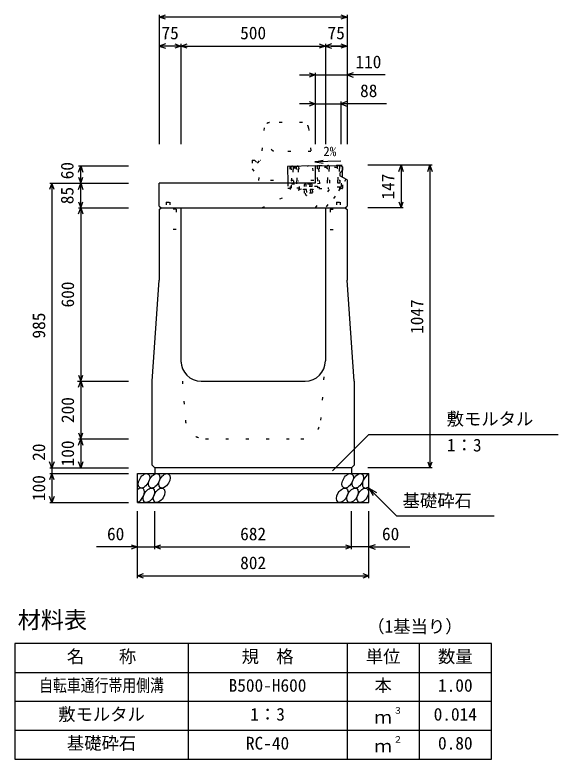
# Model space of a CAD drawing. Units: millimetres, scale not verified. Extents: x -12600 to 12600, y -5940 to 5940.
# Drawn here: x 1875 to 3756, y 1233 to 3809 of the extents above; entities that cross this region are included whole.
import ezdxf
from ezdxf.enums import TextEntityAlignment as Align

# ---------------------------------------------------------------- set-up
doc = ezdxf.new("R2010")
doc.units = ezdxf.units.MM
doc.header["$LTSCALE"] = 40
doc.linetypes.add('DOTTED', pattern=[1.75, 0.25, -1.5])
for name, color, linetype, lineweight in [('0-0_DIM', 7, 'Continuous', 25), ('0-2_HATCH', 6, 'DOTTED', 25), ('0-3_HYO', 3, 'Continuous', 25), ('0-4_HYO2', 4, 'Continuous', 25), ('0-5_OUTLINE', 3, 'Continuous', 25), ('0-6_OUTLINE2', 4, 'DOTTED', 25), ('0-7_TXT', 7, 'Continuous', 25)]:
    doc.layers.add(name, color=color, linetype=linetype, lineweight=lineweight)
doc.styles.add('ＭＳ ゴシック', font='')
doc.styles.get('ＭＳ ゴシック').set_extended_font_data('MS Gothic')

msp = doc.modelspace()

# ---------------------------------------------------------------- linework, layer by layer
at = {"layer": '0-0_DIM'}
for p, q in [((2375, 3808.96), (2375, 3361.46)), ((3025, 3801.46), (2375, 3801.46)), ((3025, 3808.96), (3025, 3361.46)), ((2450, 3701.46), (2375, 3701.46)), ((2450, 3708.96), (2450, 3361.46)), ((2450, 3701.46), (2950, 3701.46)), ((2950, 3708.96), (2950, 3361.46)), ((3025, 3701.46), (2950, 3701.46)), ((2970, 3701.46), (3025, 3701.46)), ((2915, 3608.96), (2915, 3361.46)), ((2860, 3601.46), (2915, 3601.46)), ((2915, 3601.46), (3025, 3601.46)), ((3156.52, 3601.46), (3025, 3601.46)), ((3003, 3508.96), (3003, 3361.46)), ((2915, 3501.46), (2860, 3501.46)), ((2915, 3501.46), (3003, 3501.46)), ((3161.78, 3501.46), (3003, 3501.46)), ((2095.5, 3286.46), (2268, 3286.46)), ((2103, 3226.46), (2103, 3286.46)), ((3319.5, 3288.46), (3097, 3288.46)), ((3212, 3288.46), (3212, 3141.46)), ((3312, 3288.46), (3312, 2241.46)), ((1995.5, 3226.46), (2268, 3226.46)), ((2003, 3226.46), (2003, 2241.46)), ((2103, 3141.46), (2103, 3226.46)), ((2095.5, 3141.46), (2268, 3141.46)), ((3219.5, 3141.46), (3097, 3141.46)), ((2092.25, 2541.46), (2264.75, 2541.46)), ((2095.5, 2541.46), (2268, 2541.46)), ((2974.77, 2230.65), (3101, 2356.89)), ((3101, 2356.89), (3755.81, 2356.89)), ((2095.5, 2341.46), (2268, 2341.46)), ((2103, 2341.46), (2103, 2241.46)), ((1995.5, 2241.46), (2268, 2241.46)), ((2003, 2241.46), (2003, 2221.46)), ((3319.5, 2241.46), (3097, 2241.46)), ((1995.5, 2221.46), (2268, 2221.46)), ((2003, 2221.46), (2003, 2121.46)), ((3101, 2171.46), (3196.76, 2075.71)), ((3101, 2171.46), (3126.98, 2156.46)), ((3101, 2171.46), (3116, 2145.48)), ((1995.5, 2121.46), (2268, 2121.46)), ((2299, 1860.1), (2299, 2091.46)), ((2359, 1960.1), (2359, 2091.46)), ((3041, 1960.1), (3041, 2091.46)), ((3101, 1860.1), (3101, 2091.46)), ((3196.76, 2075.71), (3534.31, 2075.71)), ((2299, 1967.6), (2157.21, 1967.6)), ((2299, 1967.6), (2359, 1967.6)), ((2359, 1967.6), (3041, 1967.6)), ((3101, 1967.6), (3041, 1967.6)), ((3101, 1967.6), (3242.79, 1967.6)), ((2299, 1867.6), (3101, 1867.6))]:
    msp.add_line(p, q, dxfattribs=at)
for points in [[(2396.14, 3793.77), (2375, 3801.46), (2396.14, 3809.16)], [(3003.86, 3809.16), (3025, 3801.46), (3003.86, 3793.77)], [(2396.14, 3709.16), (2375, 3701.46), (2396.14, 3693.77)], [(2428.86, 3709.16), (2450, 3701.46), (2428.86, 3693.77)], [(2471.14, 3693.77), (2450, 3701.46), (2471.14, 3709.16)], [(2928.86, 3709.16), (2950, 3701.46), (2928.86, 3693.77)], [(2971.14, 3709.16), (2950, 3701.46), (2971.14, 3693.77)], [(3003.86, 3709.16), (3025, 3701.46), (3003.86, 3693.77)], [(2893.86, 3609.16), (2915, 3601.46), (2893.86, 3593.77)], [(3046.14, 3609.16), (3025, 3601.46), (3046.14, 3593.77)], [(2893.86, 3509.16), (2915, 3501.46), (2893.86, 3493.77)], [(3024.14, 3509.16), (3003, 3501.46), (3024.14, 3493.77)], [(2095.3, 3265.32), (2103, 3286.46), (2110.7, 3265.32)], [(3204.3, 3267.32), (3212, 3288.46), (3219.7, 3267.32)], [(3304.3, 3267.32), (3312, 3288.46), (3319.7, 3267.32)], [(2095.3, 3247.61), (2103, 3226.46), (2110.7, 3247.61)], [(2010.7, 3205.32), (2003, 3226.46), (1995.3, 3205.32)], [(2095.3, 3205.32), (2103, 3226.46), (2110.7, 3205.32)], [(2095.3, 3162.61), (2103, 3141.46), (2110.7, 3162.61)], [(3204.3, 3162.61), (3212, 3141.46), (3219.7, 3162.61)], [(2095.3, 3120.32), (2103, 3141.46), (2110.7, 3120.32)], [(2103, 3141.46), (2103, 2541.46), (2103, 2341.46)], [(2095.3, 2562.61), (2103, 2541.46), (2110.7, 2562.61)], [(2095.3, 2520.32), (2103, 2541.46), (2110.7, 2520.32)], [(2095.3, 2362.61), (2103, 2341.46), (2110.7, 2362.61)], [(2095.3, 2320.32), (2103, 2341.46), (2110.7, 2320.32)], [(2010.7, 2262.61), (2003, 2241.46), (1995.3, 2262.61)], [(2110.7, 2262.61), (2103, 2241.46), (2095.3, 2262.61)], [(3304.3, 2262.61), (3312, 2241.46), (3319.7, 2262.61)], [(2010.7, 2200.32), (2003, 2221.46), (1995.3, 2200.32)], [(2010.7, 2142.61), (2003, 2121.46), (1995.3, 2142.61)], [(2277.86, 1975.29), (2299, 1967.6), (2277.86, 1959.9)], [(2380.14, 1959.9), (2359, 1967.6), (2380.14, 1975.29)], [(3019.86, 1975.29), (3041, 1967.6), (3019.86, 1959.9)], [(3122.14, 1975.29), (3101, 1967.6), (3122.14, 1959.9)], [(2320.14, 1859.9), (2299, 1867.6), (2320.14, 1875.29)], [(3079.86, 1875.29), (3101, 1867.6), (3079.86, 1859.9)]]:
    msp.add_lwpolyline(points, dxfattribs=at)
at = {"layer": '0-2_HATCH'}
for p, q in [((2829.24, 3204.82), (2827.72, 3284.8)), ((2998.69, 3287.56), (2831.72, 3284.38)), ((2850.39, 3284.73), (2838.77, 3282.04)), ((2850.5, 3278.73), (2838.84, 3278.51)), ((2857.39, 3284.87), (2858.81, 3209.88)), ((3008.68, 3288.25), (2915, 3286.46)), ((2921.04, 3286.08), (2922.47, 3211.09)), ((2956.37, 3286.75), (2928.15, 3280.21)), ((2956.48, 3280.75), (2928.15, 3280.21)), ((2991.69, 3287.42), (2963.48, 3280.89)), ((2991.81, 3281.43), (2963.48, 3280.89)), ((3005.54, 3217.17), (3004.18, 3288.16)), ((3009, 3271.56), (3008.68, 3288.25)), ((3010.15, 3211.26), (3009.47, 3246.63)), ((2833.15, 3209.39), (2832.68, 3234.39)), ((2832.87, 3224.39), (2858.53, 3224.88)), ((2880, 3224.14), (2877.54, 3222.22)), ((2877.7, 3214.72), (2877.54, 3222.22)), ((2877.94, 3222.57), (2880, 3224.14)), ((2901.25, 3224.58), (2880, 3224.14)), ((2883.94, 3214.85), (2883.79, 3222.35)), ((2897.69, 3215.13), (2897.54, 3222.63)), ((2903.37, 3223.09), (2901.25, 3224.58)), ((2903.94, 3215.26), (2903.79, 3222.76)), ((2922.18, 3226.09), (2999.84, 3227.57)), ((2999.65, 3237.57), (3000.12, 3212.57)), ((3001.12, 3212.59), (2829.15, 3209.31)), ((3007.21, 3208.2), (2829.24, 3204.82)), ((2922.38, 3215.59), (2858.73, 3214.38)), ((2874.46, 3205.68), (2907.46, 3206.31)), ((2877.37, 3191.73), (2877.14, 3204.23)), ((2903.94, 3215.26), (2877.7, 3214.72)), ((2884.06, 3204.36), (2884.3, 3191.86)), ((2897.92, 3204.62), (2898.15, 3192.13)), ((2904.84, 3204.76), (2905.08, 3192.26)), ((2907.46, 3206.31), (2907.49, 3204.81)), ((2959.13, 3211.79), (2959.21, 3207.29)), ((2905.08, 3192.26), (2877.37, 3191.73))]:
    msp.add_line(p, q, dxfattribs=at)
at = {"layer": '0-2_HATCH', "linetype": 'Continuous'}
msp.add_line((3009.47, 3246.63), (3009, 3271.56), dxfattribs=at)
msp.add_lwpolyline([(2915, 3286.46), (2818.72, 3284.63), (2819.82, 3226.46)], dxfattribs=at)
at = {"layer": '0-2_HATCH'}
for points in [[(2832.68, 3234.39), (2834.18, 3234.41), (2833.41, 3274.41), (2831.91, 3274.38), (2831.72, 3284.38)], [(2837.22, 3284.48), (2836.71, 3285.17), (2833.71, 3285.12), (2833.22, 3284.41)], [(2838.72, 3284.51), (2838.91, 3274.51), (2837.41, 3274.48), (2838.18, 3234.49), (2839.67, 3234.52), (2839.87, 3224.52)], [(2851.53, 3224.74), (2851.34, 3234.74), (2852.84, 3234.77), (2852.08, 3274.76), (2850.58, 3274.73), (2850.39, 3284.73)], [(2855.89, 3284.84), (2855.37, 3285.53), (2852.37, 3285.47), (2851.89, 3284.76)], [(2857.58, 3274.87), (2856.08, 3274.84), (2856.84, 3234.85), (2858.34, 3234.87)], [(2891.21, 3285.51), (2890.7, 3286.2), (2887.7, 3286.14), (2887.21, 3285.43)], [(2921.99, 3236.09), (2923.49, 3236.12), (2922.73, 3276.11), (2921.23, 3276.08)], [(2926.54, 3286.18), (2926.03, 3286.87), (2923.03, 3286.82), (2922.54, 3286.11)], [(2928.04, 3286.21), (2928.23, 3276.21), (2926.73, 3276.18), (2927.49, 3236.19), (2928.99, 3236.22), (2929.18, 3226.22)], [(2957.51, 3226.76), (2957.32, 3236.76), (2958.82, 3236.79), (2958.06, 3276.78), (2956.56, 3276.75), (2956.37, 3286.75)], [(2961.87, 3286.86), (2961.35, 3287.55), (2958.35, 3287.49), (2957.87, 3286.78)], [(2963.37, 3286.88), (2963.56, 3276.89), (2962.06, 3276.86), (2962.82, 3236.86), (2964.32, 3236.89), (2964.51, 3226.9)], [(2992.84, 3227.43), (2992.65, 3237.43), (2994.15, 3237.46), (2993.39, 3277.45), (2991.89, 3277.43), (2991.69, 3287.42)], [(2997.19, 3287.53), (2996.68, 3288.22), (2993.68, 3288.16), (2993.19, 3287.45)], [(2998.69, 3287.56), (2998.88, 3277.56), (2997.38, 3277.53), (2998.15, 3237.54), (2999.65, 3237.57)], [(2819.82, 3226.46), (2820.14, 3209.64), (2829.14, 3209.81)], [(2907.49, 3204.81), (2874.49, 3204.18), (2874.46, 3205.68)]]:
    msp.add_lwpolyline(points, dxfattribs=at)
for centre, radius, start, end in [((2880.73, 3219), 4.53, 47.57461, 134.78335), ((2891.04, 3204.21), 19.53, 70.56972, 111.78823), ((2900.73, 3219.41), 4.53, 47.57461, 134.78335), ((3001.04, 3217.09), 4.5, 271.09113, 1.09113), ((3007.15, 3211.2), 3, 271.09113, 1.09113), ((2891.23, 3191.99), 11, 181.09113, 1.09113)]:
    msp.add_arc(centre, radius, start, end, dxfattribs=at)
at = {"layer": '0-2_HATCH', "linetype": 'Continuous'}
for centre in [(2321.89, 2196.46), (2357.37, 2196.46), (2392.84, 2196.46), (3027.05, 2196.46), (3062.52, 2196.46), (2338.77, 2146.46), (2374.25, 2146.46), (3008.45, 2146.46), (3043.93, 2146.46), (3079.41, 2146.46)]:
    msp.add_ellipse(centre, major_axis=(14.54, 23.54), ratio=0.5792, dxfattribs=at)
for centre, start_param, end_param in [((3098, 2196.46), 0.6666252, 4.1103269), ((2303.3, 2146.46), 3.7419964, 7.318141)]:
    msp.add_ellipse(centre, major_axis=(14.54, 23.54), ratio=0.5792, start_param=start_param, end_param=end_param, dxfattribs=at)
at = {"layer": '0-3_HYO'}
for p, q in [((2475, 1633.36), (2475, 1233.36)), ((3025, 1633.36), (3025, 1233.36)), ((3275, 1633.36), (3275, 1233.36)), ((1875, 1533.36), (3525, 1533.36))]:
    msp.add_line(p, q, dxfattribs=at)
msp.add_lwpolyline([(1875, 1233.36), (3525, 1233.36), (3525, 1633.36), (1875, 1633.36)], close=True, dxfattribs=at)
at = {"layer": '0-4_HYO2'}
for p, q in [((1875, 1433.36), (3525, 1433.36)), ((1875, 1333.36), (3525, 1333.36))]:
    msp.add_line(p, q, dxfattribs=at)
at = {"layer": '0-5_OUTLINE', "linetype": 'DOTTED'}
for p, q in [((2870.46, 3436.41), (2756.66, 3436.41)), ((2738.2, 3418.41), (2727, 3306.46)), ((2891.8, 3418.45), (2910, 3236.46)), ((2697, 3306.46), (2697, 3276.46)), ((2697, 3306.46), (2705, 3306.46)), ((2705, 3306.46), (2715, 3296.46)), ((2697, 3276.46), (2720, 3236.46)), ((2910, 3236.46), (2720, 3236.46))]:
    msp.add_line(p, q, dxfattribs=at)
at = {"layer": '0-5_OUTLINE'}
for p, q in [((2915, 3286.46), (3004, 3288.16)), ((2915, 3286.46), (2915, 3226.46)), ((3000, 3261.56), (3009, 3271.56)), ((3000, 3261.56), (3000, 3251.56)), ((3025, 3238.56), (3000, 3251.56)), ((2375, 3147.46), (2375, 3226.46)), ((2915, 3226.46), (2375, 3226.46)), ((3025, 3238.56), (3025, 3147.46)), ((2375, 3147.46), (2381, 3141.46)), ((3019, 3141.46), (3025, 3147.46)), ((2375, 3135.46), (2381, 3141.46)), ((2375, 3135.46), (2375, 2891.46)), ((2381, 3141.46), (3019, 3141.46)), ((2450, 3141.46), (2450, 2611.46)), ((2950, 3141.46), (2950, 2611.46)), ((3019, 3141.46), (3025, 3135.46)), ((3025, 3135.46), (3025, 2891.46)), ((2350, 2541.46), (2375, 2891.46)), ((3050, 2541.46), (3025, 2891.46)), ((2350, 2250.46), (2350, 2541.46)), ((2520, 2541.46), (2880, 2541.46)), ((3050, 2541.46), (3050, 2250.46)), ((2350, 2250.46), (2359, 2241.46)), ((3041, 2241.46), (2359, 2241.46)), ((2359, 2241.46), (2359, 2221.46)), ((3041, 2241.46), (3050, 2250.46)), ((3041, 2241.46), (3041, 2221.46)), ((2299, 2221.46), (3101, 2221.46)), ((2299, 2121.46), (2299, 2221.46)), ((3101, 2121.46), (3101, 2221.46)), ((2299, 2121.46), (3101, 2121.46))]:
    msp.add_line(p, q, dxfattribs=at)
at = {"layer": '0-5_OUTLINE', "linetype": 'DOTTED'}
msp.add_lwpolyline([(2715, 3296.46), (2725, 3306.46), (2727, 3306.46)], dxfattribs=at)
at = {"layer": '0-5_OUTLINE'}
msp.add_lwpolyline([(3004, 3288.16), (3009, 3283.25), (3009, 3271.56)], dxfattribs=at)
at = {"layer": '0-5_OUTLINE', "linetype": 'DOTTED'}
for centre, start, end in [((2758.1, 3416.46), 94.13229, 174.40835), ((2871.9, 3416.46), 4.08463, 93.6009)]:
    msp.add_arc(centre, 20, start, end, dxfattribs=at)
at = {"layer": '0-5_OUTLINE'}
for centre, start, end in [((2520, 2611.46), 180, 270), ((2880, 2611.46), 270, 0)]:
    msp.add_arc(centre, 70, start, end, dxfattribs=at)
at = {"layer": '0-6_OUTLINE2'}
for p, q in [((2720, 3236.46), (2727, 3306.46)), ((2916.05, 3141.46), (3000, 3251.56)), ((3021.33, 3240.47), (2957.65, 3141.46)), ((2729.88, 3141.46), (2861.23, 3205.42)), ((3001.21, 3208.09), (2950, 3141.46)), ((2399, 3161.46), (2411, 3161.46)), ((2399, 3161.46), (2399, 3136.46)), ((2411, 3161.46), (2411, 3136.46)), ((2989, 3161.46), (3001, 3161.46)), ((2989, 3161.46), (2989, 3136.46)), ((3001, 3161.46), (3001, 3136.46)), ((2433, 3136.46), (2376, 3136.46)), ((2433, 3136.46), (2433, 3066.46)), ((2967, 3136.46), (3024, 3136.46)), ((2433, 3066.46), (2375, 3066.46)), ((2450, 2611.46), (2465.2, 2406.29)), ((2934.8, 2406.29), (2950, 2611.46)), ((2535.01, 2341.46), (2864.99, 2341.46))]:
    msp.add_line(p, q, dxfattribs=at)
for points in [[(2900, 3336.46), (2770, 3336.46), (2733, 3366.46)], [(2967, 3136.46), (2967, 3066.46), (3024, 3066.46)]]:
    msp.add_lwpolyline(points, dxfattribs=at)
for centre, start, end in [((2535.01, 2411.46), 184.23639, 270), ((2864.99, 2411.46), 270, 355.76361)]:
    msp.add_arc(centre, 70, start, end, dxfattribs=at)
at = {"layer": '0-7_TXT'}
msp.add_line((2913.17, 3301.06), (2942.81, 3296.41), dxfattribs=at)
msp.add_lwpolyline([(3003.59, 3302.78), (2913.17, 3301.06), (2942.61, 3306.83)], dxfattribs=at)

# ---------------------------------------------------------------- texts
at = {"layer": '0-0_DIM', "style": 'ＭＳ ゴシック'}
for s, p in [('75', (2382.5, 3711.46)), ('500', (2655, 3711.46)), ('75', (2957.5, 3711.46)), ('110', (3054.02, 3611.46)), ('88', (3070.19, 3511.46)), ('敷モルタル', (3369.94, 2375.62)), ('1：3', (3370.94, 2284.93)), ('基礎砕石', (3217.32, 2092.88)), ('60', (2194, 1977.6)), ('682', (2655, 1977.6)), ('60', (3146, 1977.6)), ('802', (2655, 1877.6))]:
    msp.add_text(s, height=43.99, dxfattribs=at).set_placement(p, align=Align.BOTTOM_LEFT)
for s, p in [('60', (2091.16, 3240.08)), ('147', (3202, 3169.96)), ('85', (2091.16, 3153.96)), ('600', (2093, 2796.46)), ('1047', (3302, 2704.96)), ('985', (1993, 2688.96)), ('200', (2093, 2396.46)), ('20', (1993, 2265.78)), ('100', (2093, 2246.46)), ('100', (1993, 2126.46))]:
    msp.add_text(s, height=43.99, rotation=90, dxfattribs=at).set_placement(p, align=Align.BOTTOM_LEFT)
at = {"layer": '0-7_TXT', "style": 'ＭＳ ゴシック'}
for s, height, p in [('2%', 32.99, (2942.74, 3310.39)), ('材料表', 58.65, (1885, 1668.36)), ('（1基当り）', 43.99, (3095, 1657.36)), ('名\u3000\u3000称', 43.99, (2055, 1553.36)), ('規\u3000格', 43.99, (2660, 1553.36)), ('単位', 43.99, (3090, 1553.36)), ('数量', 43.99, (3340, 1553.36)), ('B500-H600', 43.99, (2615, 1453.36)), ('本', 43.99, (3120, 1453.36)), ('1.00', 43.99, (3340, 1453.36)), ('敷モルタル', 43.99, (2025, 1353.36)), ('1：3', 43.99, (2690, 1353.36)), ('３', 21.99, (3185.54, 1383.73)), ('0.014', 43.99, (3325, 1353.36)), ('ｍ', 43.99, (3120, 1343.36)), ('基礎砕石', 43.99, (2055, 1253.36)), ('RC-40', 43.99, (2675, 1253.36)), ('ｍ', 43.99, (3120, 1243.36)), ('２', 21.99, (3185.54, 1283.73)), ('0.80', 43.99, (3340, 1253.36))]:
    msp.add_text(s, height=height, dxfattribs=at).set_placement(p, align=Align.BOTTOM_LEFT)
at = {"layer": '0-7_TXT', "style": 'ＭＳ ゴシック', "width": 0.8}
msp.add_text('自転車通行帯用側溝', height=43.99, dxfattribs=at).set_placement((1959, 1453.36), align=Align.BOTTOM_LEFT)

doc.saveas('drawing.dxf')
